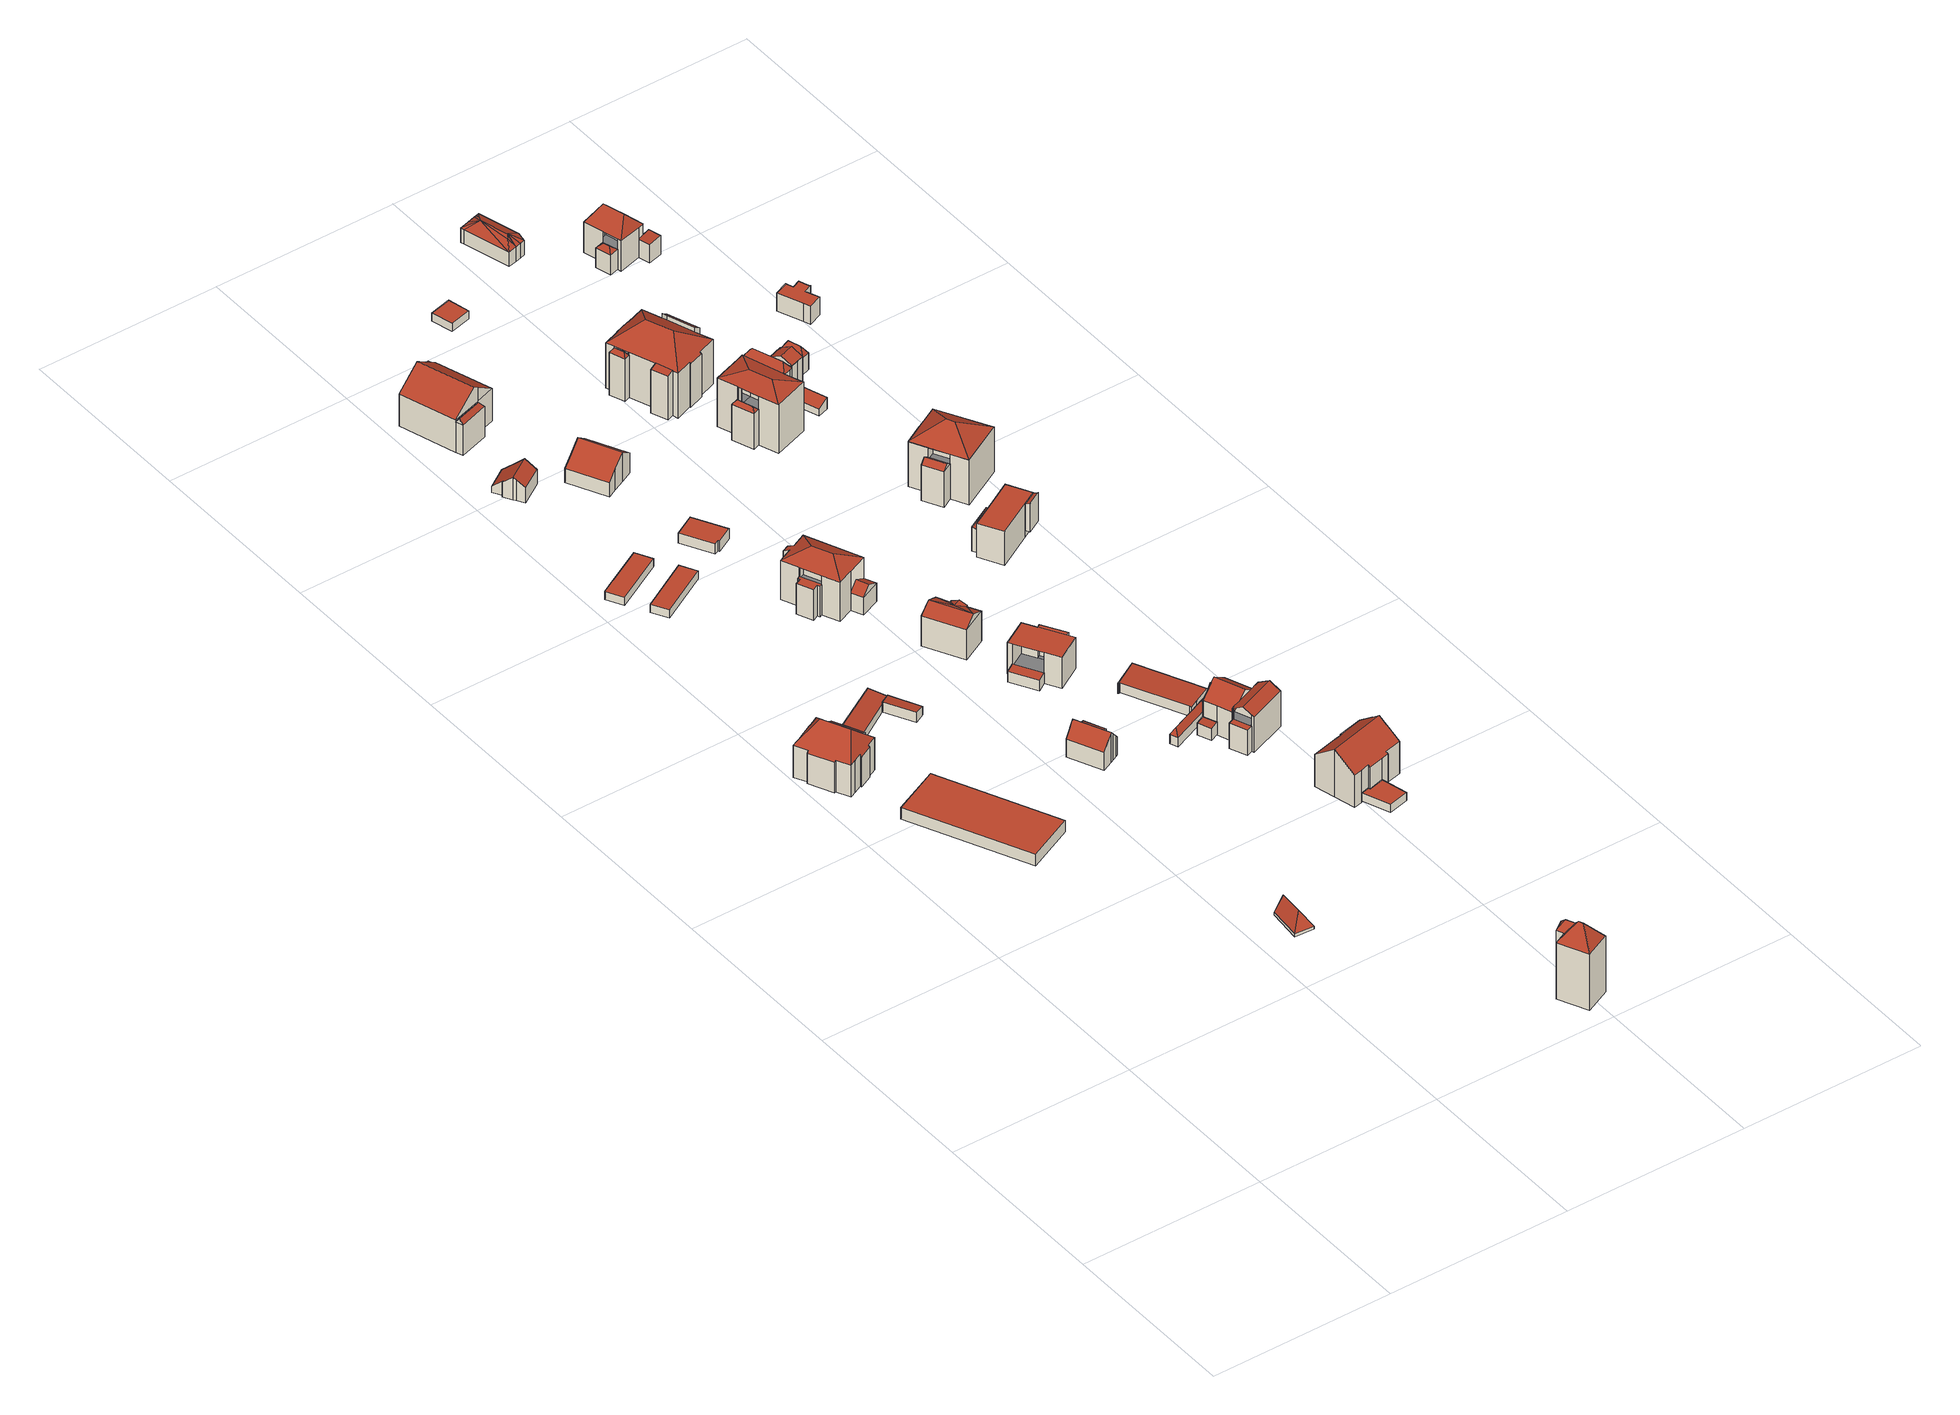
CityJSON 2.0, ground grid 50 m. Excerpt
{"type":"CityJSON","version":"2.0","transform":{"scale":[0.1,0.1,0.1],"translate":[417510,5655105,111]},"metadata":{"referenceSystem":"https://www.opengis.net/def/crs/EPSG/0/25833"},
"CityObjects":{
"building1":{"type":"Building","attributes":{"Gemeindeschluessel":14612000,"Geometrietyp2DReferenz":"3000","function":"31001_9998","roofType":"9999"},"children":["building1-1","building1-2"]},
"building1-1":{"type":"BuildingPart","attributes":{"Dachtyp_tdc":"tdcPolyFlatRoof","Dachneigung":26.63,"QualitaetDacherkennung":70,"Geometrietyp2DReferenz":"3000","measuredHeight":9.73,"roofType":"2100"},"parents":["building1"],"geometry":[{"type":"MultiSurface","lod":"2","boundaries":[[[0,1,2]],[[0,3,4,1]],[[3,5,6,4]],[[5,7,8,6]],[[7,9,10,8]],[[9,11,12,10]],[[11,13,14,15,12]],[[11,9,7,5,3,0,13]],[[15,1,4,6,8,10,12]]],"semantics":{"surfaces":[{"type":"WallSurface"},{"type":"RoofSurface"},{"type":"GroundSurface"}],"values":[0,0,0,0,0,0,0,1,2]}}]},
"building1-2":{"type":"BuildingPart","attributes":{"Dachtyp_tdc":"tdcHipRoof","Dachneigung":42.95,"QualitaetDacherkennung":74,"Geometrietyp2DReferenz":"3000","measuredHeight":14.64,"roofType":"3200"},"parents":["building1"],"geometry":[{"type":"MultiSurface","lod":"2","boundaries":[[[16,17,18,19]],[[17,20,21,18]],[[20,22,23,21]],[[22,24,25,23]],[[24,26,27,25]],[[26,28,29,27]],[[28,30,31,29]],[[30,2,1,31]],[[14,32,33,15]],[[32,34,35,33]],[[34,36,37,35]],[[36,38,39,37]],[[38,40,41,39]],[[40,42,43,41]],[[42,44,45,43]],[[44,46,47,45]],[[46,48,49,47]],[[48,16,19,49]],[[44,42,40,38,36,34,32,50]],[[30,28,26,24,22,20,51]],[[32,14,2,30,51,50]],[[20,17,16,48,46,44,50,51]],[[19,18,21,23,25,27,29,31,1,15,33,35,37,39,41,43,45,47,49]]],"semantics":{"surfaces":[{"type":"WallSurface"},{"type":"RoofSurface"},{"type":"GroundSurface"}],"values":[0,0,0,0,0,0,0,0,0,0,0,0,0,0,0,0,0,0,1,1,1,1,2]}}]},
"building2":{"type":"Building","attributes":{"Dachtyp_tdc":"tdcPolyFlatRoof","Gemeindeschluessel":14612000,"Dachneigung":0,"QualitaetDacherkennung":90,"Geometrietyp2DReferenz":"3000","measuredHeight":3.39,"function":"31001_9998","roofType":"1000"},"geometry":[{"type":"Solid","lod":"2","boundaries":[[[[52,53,54,55]],[[53,56,57,54]],[[56,58,59,57]],[[58,52,55,59]],[[58,56,53,52]],[[55,54,57,59]]]],"semantics":{"surfaces":[{"type":"WallSurface"},{"type":"RoofSurface"},{"type":"GroundSurface"}],"values":[[0,0,0,0,1,2]]}}]},
"building3":{"type":"Building","attributes":{"Dachtyp_tdc":"tdcFreeFormRoof","Gemeindeschluessel":14612000,"Dachneigung":57.94,"QualitaetDacherkennung":13,"Geometrietyp2DReferenz":"3000","measuredHeight":4.83,"function":"31001_9998","roofType":"5000"},"geometry":[{"type":"Solid","lod":"2","boundaries":[[[[60,61,62,63]],[[61,64,65,62]],[[64,66,67,65]],[[66,60,63,67]],[[68,69,66,64]],[[68,64,61]],[[69,68,61,60]],[[69,60,66]],[[63,62,65,67]]]],"semantics":{"surfaces":[{"type":"WallSurface"},{"type":"RoofSurface"},{"type":"GroundSurface"}],"values":[[0,0,0,0,1,1,1,0,2]]}}]},
"building4":{"type":"Building","attributes":{"Dachtyp_tdc":"tdcPolyFlatRoof","Gemeindeschluessel":14612000,"Dachneigung":6.58,"QualitaetDacherkennung":83,"Geometrietyp2DReferenz":"3000","measuredHeight":2.84,"function":"31001_9998","roofType":"2100"},"geometry":[{"type":"Solid","lod":"2","boundaries":[[[[70,71,72,73]],[[71,74,75,72]],[[74,76,77,75]],[[76,78,79,77]],[[78,70,73,79]],[[78,76,74,71,70]],[[73,72,75,77,79]]]],"semantics":{"surfaces":[{"type":"WallSurface"},{"type":"RoofSurface"},{"type":"GroundSurface"}],"values":[[0,0,0,0,0,1,2]]}}]},
"building5":{"type":"Building","attributes":{"Dachtyp_tdc":"tdcPolyFlatRoof","Gemeindeschluessel":14612000,"Dachneigung":7.05,"QualitaetDacherkennung":62,"Geometrietyp2DReferenz":"3000","measuredHeight":2.84,"function":"31001_9998","roofType":"2100"},"geometry":[{"type":"Solid","lod":"2","boundaries":[[[[80,81,82,83]],[[81,84,85,82]],[[84,86,87,85]],[[86,80,83,87]],[[86,84,81,80]],[[83,82,85,87]]]],"semantics":{"surfaces":[{"type":"WallSurface"},{"type":"RoofSurface"},{"type":"GroundSurface"}],"values":[[0,0,0,0,1,2]]}}]},
"building6":{"type":"Building","attributes":{"Dachtyp_tdc":"tdcPolyFlatRoof","Gemeindeschluessel":14612000,"Dachneigung":0,"QualitaetDacherkennung":79,"Geometrietyp2DReferenz":"3000","measuredHeight":2.36,"function":"31001_2463","roofType":"1000"},"geometry":[{"type":"Solid","lod":"2","boundaries":[[[[88,89,90,91]],[[89,92,93,90]],[[92,94,95,93]],[[92,89,88,96,94]],[[95,97,91,90,93]],[[96,88,91,97]],[[94,96,97,95]]]],"semantics":{"surfaces":[{"type":"WallSurface"},{"type":"RoofSurface"},{"type":"GroundSurface"}],"values":[[0,0,0,1,2,0,0]]}}]},
"building7":{"type":"Building","attributes":{"Dachtyp_tdc":"tdcPolyFlatRoof","Gemeindeschluessel":14612000,"Dachneigung":0,"QualitaetDacherkennung":73,"Geometrietyp2DReferenz":"3000","measuredHeight":2.35,"function":"31001_2463","roofType":"1000"},"geometry":[{"type":"Solid","lod":"2","boundaries":[[[[98,99,100,101]],[[99,102,103,100]],[[102,104,105,103]],[[104,98,101,105]],[[104,102,99,98]],[[101,100,103,105]]]],"semantics":{"surfaces":[{"type":"WallSurface"},{"type":"RoofSurface"},{"type":"GroundSurface"}],"values":[[0,0,0,0,1,2]]}}]},
"building8":{"type":"Building","attributes":{"Dachtyp_tdc":"tdcFreeFormRoof","Gemeindeschluessel":14612000,"Dachneigung":53.86,"QualitaetDacherkennung":1,"Geometrietyp2DReferenz":"3000","measuredHeight":21.54,"function":"31001_9998","roofType":"5000"},"geometry":[{"type":"Solid","lod":"2","boundaries":[[[[106,107,108,109]],[[107,110,111,108]],[[110,112,113,111]],[[112,114,115,113]],[[114,116,117,115]],[[116,118,119,117]],[[118,106,109,119]],[[120,116,114]],[[121,116,120]],[[122,116,121,123]],[[116,122,118]],[[120,114,112]],[[121,120,112,110]],[[123,121,110,107]],[[122,123,107,106]],[[122,106,118]],[[109,108,111,113,115,117,119]]]],"semantics":{"surfaces":[{"type":"WallSurface"},{"type":"RoofSurface"},{"type":"GroundSurface"}],"values":[[0,0,0,0,0,0,0,1,1,1,1,1,1,1,1,1,2]]}}]},
"building9":{"type":"Building","attributes":{"Dachtyp_tdc":"tdcGableRoof","Gemeindeschluessel":14612000,"Dachneigung":41.42,"QualitaetDacherkennung":53,"Geometrietyp2DReferenz":"3000","measuredHeight":6.62,"function":"31001_9998","roofType":"3100"},"geometry":[{"type":"Solid","lod":"2","boundaries":[[[[124,125,126,127]],[[125,128,129,126]],[[128,130,131,129]],[[130,132,133,131]],[[132,134,135,133]],[[134,136,137,135]],[[136,138,139,137]],[[138,140,141,139]],[[140,142,143,141]],[[142,124,127,143]],[[138,136,134,132,130,128,125]],[[125,124,142,140,138]],[[127,126,129,131,133,135,137,139,141,143]]]],"semantics":{"surfaces":[{"type":"WallSurface"},{"type":"RoofSurface"},{"type":"GroundSurface"}],"values":[[0,0,0,0,0,0,0,0,0,0,1,1,2]]}}]},
"building10":{"type":"Building","attributes":{"Gemeindeschluessel":14612000,"Geometrietyp2DReferenz":"3000","function":"31001_9998","roofType":"9999"},"children":["building10-1","building10-2"]},
"building10-1":{"type":"BuildingPart","attributes":{"Dachtyp_tdc":"tdcPolyFlatRoof","Dachneigung":18.47,"QualitaetDacherkennung":69,"Geometrietyp2DReferenz":"3000","measuredHeight":5.41,"roofType":"2100"},"parents":["building10"],"geometry":[{"type":"MultiSurface","lod":"2","boundaries":[[[144,145,146,147,148]],[[145,149,150,146]],[[145,144,151,149]],[[150,152,147,146]],[[149,151,152,150]],[[151,153,152]]],"semantics":{"surfaces":[{"type":"WallSurface"},{"type":"RoofSurface"},{"type":"GroundSurface"}],"values":[0,0,1,2,0,0]}}]},
"building10-2":{"type":"BuildingPart","attributes":{"Dachtyp_tdc":"tdcGableRoof","Dachneigung":48.44,"QualitaetDacherkennung":85,"Geometrietyp2DReferenz":"3000","measuredHeight":8.82,"roofType":"3100"},"parents":["building10"],"geometry":[{"type":"MultiSurface","lod":"2","boundaries":[[[154,155,156,157]],[[155,148,147,156]],[[154,158,159,160]],[[160,161,162,163,164,153,148,155,154]],[[152,165,166,167,168,169,170,171,157,156,147]],[[153,164,165,152]],[[164,163,166,165]],[[163,162,167,166]],[[162,161,168,167]],[[161,160,169,168]],[[160,159,170,169]],[[159,158,171,170]],[[158,154,157,171]]],"semantics":{"surfaces":[{"type":"WallSurface"},{"type":"RoofSurface"},{"type":"GroundSurface"}],"values":[0,0,1,1,2,0,0,0,0,0,0,0,0]}}]},
"building11":{"type":"Building","attributes":{"Gemeindeschluessel":14612000,"Geometrietyp2DReferenz":"3000","function":"31001_9998","roofType":"9999"},"children":["building11-1","building11-2","building11-3"]},
"building11-1":{"type":"BuildingPart","attributes":{"Dachtyp_tdc":"tdcGableRoof","Dachneigung":34.99,"QualitaetDacherkennung":69,"Geometrietyp2DReferenz":"3000","measuredHeight":14.38,"roofType":"3100"},"parents":["building11"],"geometry":[{"type":"MultiSurface","lod":"2","boundaries":[[[172,173,174,175,176]],[[177,178,179,180,181]],[[182,172,176,183,184]],[[172,182,185,186,187,188]],[[177,189,187,186]],[[173,188,187,189]],[[172,188,173]],[[178,185,182]],[[177,186,185,178]],[[176,175,190,181,180,183]],[[189,177,181,190,191]]],"semantics":{"surfaces":[{"type":"WallSurface"},{"type":"RoofSurface"},{"type":"GroundSurface"}],"values":[0,0,0,1,1,0,0,0,0,2,0]}}]},
"building11-2":{"type":"BuildingPart","attributes":{"Dachtyp_tdc":"tdcFreeFormRoof","Dachneigung":55.27,"QualitaetDacherkennung":15,"Geometrietyp2DReferenz":"3000","measuredHeight":10.36,"roofType":"5000"},"parents":["building11"],"geometry":[{"type":"MultiSurface","lod":"2","boundaries":[[[174,192,193,175]],[[192,194,195,193]],[[194,191,190,195]],[[196,191,194]],[[197,196,194,192]],[[197,192,174]],[[196,197,174,191]],[[175,193,195,190]]],"semantics":{"surfaces":[{"type":"WallSurface"},{"type":"RoofSurface"},{"type":"GroundSurface"}],"values":[0,0,0,0,1,1,1,2]}}]},
"building11-3":{"type":"BuildingPart","attributes":{"Dachtyp_tdc":"tdcPolyFlatRoof","Dachneigung":0,"QualitaetDacherkennung":31,"Geometrietyp2DReferenz":"3000","measuredHeight":8.98,"roofType":"1000"},"parents":["building11"],"geometry":[{"type":"MultiSurface","lod":"2","boundaries":[[[179,198,199,180]],[[198,200,201,199]],[[200,184,183,201]],[[184,200,198,179]],[[180,199,201,183]]],"semantics":{"surfaces":[{"type":"WallSurface"},{"type":"RoofSurface"},{"type":"GroundSurface"}],"values":[0,0,0,1,2]}}]},
"building12":{"type":"Building","attributes":{"Gemeindeschluessel":14612000,"Geometrietyp2DReferenz":"3000","function":"31001_9998","roofType":"9999"},"children":["building12-1","building12-2","building12-3"]},
"building12-1":{"type":"BuildingPart","attributes":{"Dachtyp_tdc":"tdcGableRoof","Dachneigung":31.06,"QualitaetDacherkennung":12,"Geometrietyp2DReferenz":"3000","measuredHeight":7.38,"roofType":"3100"},"parents":["building12"],"geometry":[{"type":"MultiSurface","lod":"2","boundaries":[[[202,203,204]],[[203,205,206,204]],[[207,202,204,206]],[[208,209,210,211]],[[205,203,209,208]],[[203,202,210,209]],[[202,207,211,210]]],"semantics":{"surfaces":[{"type":"WallSurface"},{"type":"RoofSurface"},{"type":"GroundSurface"}],"values":[0,1,1,2,0,0,0]}}]},
"building12-2":{"type":"BuildingPart","attributes":{"Dachtyp_tdc":"tdcHipRoof","Dachneigung":26.75,"QualitaetDacherkennung":68,"Geometrietyp2DReferenz":"3000","measuredHeight":14.2,"roofType":"3200"},"parents":["building12"],"geometry":[{"type":"MultiSurface","lod":"2","boundaries":[[[212,213,214,215]],[[216,217,218,219,220,221,215,214]],[[222,223,224,225,226,227,228,229,208,211,230,231,232]],[[218,217,223,222,233]],[[217,216,224,223]],[[216,234,225,224]],[[234,235,226,225]],[[235,236,227,226]],[[236,237,228,227]],[[237,213,229,228]],[[213,212,205,208,229]],[[238,221,230,211,207]],[[221,220,231,230]],[[220,219,239,232,231]],[[221,238,212,215]],[[213,237,236,235,234,216,214]]],"semantics":{"surfaces":[{"type":"RoofSurface"},{"type":"GroundSurface"},{"type":"WallSurface"}],"values":[0,0,1,2,2,2,2,2,2,2,2,2,2,2,0,0]}}]},
"building12-3":{"type":"BuildingPart","attributes":{"Dachtyp_tdc":"tdcPolyFlatRoof","Dachneigung":0,"QualitaetDacherkennung":40,"Geometrietyp2DReferenz":"3000","measuredHeight":8.92,"roofType":"1000"},"parents":["building12"],"geometry":[{"type":"MultiSurface","lod":"2","boundaries":[[[240,241,242,231]],[[241,243,244,242]],[[243,245,246,244]],[[245,247,248,246]],[[247,249,250,248]],[[249,251,252,250]],[[251,233,222,252]],[[239,240,231,232]],[[239,233,251,249,247,245,243,241,240]],[[231,242,244,246,248,250,252,222,232]]],"semantics":{"surfaces":[{"type":"WallSurface"},{"type":"RoofSurface"},{"type":"GroundSurface"}],"values":[0,0,0,0,0,0,0,0,1,2]}}]},
"building13":{"type":"Building","attributes":{"Dachtyp_tdc":"tdcPolyFlatRoof","Gemeindeschluessel":14612000,"Dachneigung":0,"QualitaetDacherkennung":39,"Geometrietyp2DReferenz":"3000","measuredHeight":3,"function":"31001_9998","roofType":"1000"},"geometry":[{"type":"Solid","lod":"2","boundaries":[[[[253,254,255,256]],[[254,257,258,255]],[[257,259,260,258]],[[259,261,262,260]],[[261,263,264,262]],[[263,253,256,264]],[[263,261,259,257,254,253]],[[256,255,258,260,262,264]]]],"semantics":{"surfaces":[{"type":"WallSurface"},{"type":"RoofSurface"},{"type":"GroundSurface"}],"values":[[0,0,0,0,0,0,1,2]]}}]},
"building14":{"type":"Building","attributes":{"Dachtyp_tdc":"tdcGableRoof","Gemeindeschluessel":14612000,"Dachneigung":34.23,"QualitaetDacherkennung":55,"Geometrietyp2DReferenz":"3000","measuredHeight":8.45,"function":"31001_9998","roofType":"3100"},"geometry":[{"type":"Solid","lod":"2","boundaries":[[[[265,266,267,268]],[[266,269,270,267]],[[269,271,272,270]],[[271,273,274,272]],[[273,275,276,274]],[[275,277,278,276]],[[277,279,280,278]],[[279,265,268,280]],[[275,273,271,269]],[[269,266,265,279,277,275]],[[268,267,270,272,274,276,278,280]]]],"semantics":{"surfaces":[{"type":"WallSurface"},{"type":"RoofSurface"},{"type":"GroundSurface"}],"values":[[0,0,0,0,0,0,0,0,1,1,2]]}}]},
"building15":{"type":"Building","attributes":{"Dachtyp_tdc":"tdcFreeFormRoof","Gemeindeschluessel":14612000,"Dachneigung":27.54,"QualitaetDacherkennung":86,"Geometrietyp2DReferenz":"3000","measuredHeight":10.7,"function":"31001_9998","roofType":"5000"},"geometry":[{"type":"Solid","lod":"2","boundaries":[[[[281,282,283,284]],[[282,285,286,283]],[[285,287,288,286]],[[287,289,290,288]],[[289,291,292,290]],[[291,293,294,292]],[[293,295,296,294]],[[295,281,284,296]],[[297,298,295,293]],[[297,293,291]],[[289,297,291]],[[299,297,289]],[[299,298,297]],[[298,299,281]],[[282,281,299]],[[300,299,289,287]],[[300,287,285]],[[299,300,285,282]],[[298,281,295]],[[284,283,286,288,290,292,294,296]]]],"semantics":{"surfaces":[{"type":"WallSurface"},{"type":"RoofSurface"},{"type":"GroundSurface"}],"values":[[0,0,0,0,0,0,0,0,1,0,1,1,1,1,1,1,0,1,0,2]]}}]},
"building16":{"type":"Building","attributes":{"Gemeindeschluessel":14612000,"Geometrietyp2DReferenz":"3000","function":"31001_9998","roofType":"9999"},"children":["building16-1","building16-2","building16-3"]},
"building16-1":{"type":"BuildingPart","attributes":{"Dachtyp_tdc":"tdcPolyFlatRoof","Dachneigung":0,"QualitaetDacherkennung":57,"Geometrietyp2DReferenz":"3000","measuredHeight":3.15,"roofType":"1000"},"parents":["building16"],"geometry":[{"type":"MultiSurface","lod":"2","boundaries":[[[301,302,303,304]],[[302,305,306,303]],[[305,307,308,306]],[[307,305,302,301]],[[304,303,306,308]]],"semantics":{"surfaces":[{"type":"WallSurface"},{"type":"RoofSurface"},{"type":"GroundSurface"}],"values":[0,0,0,1,2]}}]},
"building16-2":{"type":"BuildingPart","attributes":{"Dachtyp_tdc":"tdcPolyFlatRoof","Dachneigung":0,"QualitaetDacherkennung":87,"Geometrietyp2DReferenz":"3000","measuredHeight":9.09,"roofType":"1000"},"parents":["building16"],"geometry":[{"type":"MultiSurface","lod":"2","boundaries":[[[309,310,311,308]],[[310,312,313,311]],[[312,314,315,313]],[[314,312,310,309,316,317,318,319]],[[320,321,322,304,308,311,313,315]],[[319,318,321,320]],[[318,317,322,321]],[[317,316,304,322]],[[316,301,304]],[[309,308,307]]],"semantics":{"surfaces":[{"type":"WallSurface"},{"type":"RoofSurface"},{"type":"GroundSurface"}],"values":[0,0,0,1,2,0,0,0,0,0]}}]},
"building16-3":{"type":"BuildingPart","attributes":{"Dachtyp_tdc":"tdcPolyFlatRoof","Dachneigung":0,"QualitaetDacherkennung":61,"Geometrietyp2DReferenz":"3000","measuredHeight":9.14,"roofType":"1000"},"parents":["building16"],"geometry":[{"type":"MultiSurface","lod":"2","boundaries":[[[323,324,315,314]],[[323,325,326,324]],[[325,319,320,326]],[[319,325,323,314]],[[315,324,326,320]]],"semantics":{"surfaces":[{"type":"WallSurface"},{"type":"RoofSurface"},{"type":"GroundSurface"}],"values":[0,0,0,1,2]}}]},
"building17":{"type":"Building","attributes":{"Dachtyp_tdc":"tdcPolyFlatRoof","Gemeindeschluessel":14612000,"Dachneigung":4.93,"QualitaetDacherkennung":53,"Geometrietyp2DReferenz":"3000","measuredHeight":3.68,"function":"31001_9998","roofType":"2100"},"geometry":[{"type":"Solid","lod":"2","boundaries":[[[[327,328,329,330]],[[328,331,332,329]],[[331,333,334,332]],[[333,327,330,334]],[[333,331,328,327]],[[330,329,332,334]]]],"semantics":{"surfaces":[{"type":"WallSurface"},{"type":"RoofSurface"},{"type":"GroundSurface"}],"values":[[0,0,0,0,1,2]]}}]},
"building18":{"type":"Building","attributes":{"Dachtyp_tdc":"tdcFreeFormRoof","Gemeindeschluessel":14612000,"Dachneigung":56.16,"QualitaetDacherkennung":7,"Geometrietyp2DReferenz":"3000","measuredHeight":4.65,"function":"31001_9998","roofType":"5000"},"geometry":[{"type":"Solid","lod":"2","boundaries":[[[[335,336,337,338]],[[336,339,340,337]],[[339,341,342,340]],[[341,343,344,342]],[[343,345,346,344]],[[345,347,348,346]],[[347,335,338,348]],[[349,350,347,345]],[[351,349,345,343]],[[351,343,341]],[[349,351,341,339]],[[339,350,349]],[[336,350,339]],[[350,336,335]],[[350,335,347]],[[338,337,340,342,344,346,348]]]],"semantics":{"surfaces":[{"type":"WallSurface"},{"type":"RoofSurface"},{"type":"GroundSurface"}],"values":[[0,0,0,0,0,0,0,1,1,0,1,1,1,1,1,2]]}}]},
"building19":{"type":"Building","attributes":{"Dachtyp_tdc":"tdcPolyFlatRoof","Gemeindeschluessel":14612000,"Dachneigung":4.61,"QualitaetDacherkennung":86,"Geometrietyp2DReferenz":"3000","measuredHeight":3.37,"function":"31001_9998","roofType":"2100"},"geometry":[{"type":"Solid","lod":"2","boundaries":[[[[352,353,354,355]],[[353,356,357,354]],[[356,358,359,357]],[[358,360,361,359]],[[360,362,363,361]],[[362,364,365,363]],[[364,366,367,365]],[[366,352,355,367]],[[366,364,362,360,358,356,353,352]],[[355,354,357,359,361,363,365,367]]]],"semantics":{"surfaces":[{"type":"WallSurface"},{"type":"RoofSurface"},{"type":"GroundSurface"}],"values":[[0,0,0,0,0,0,0,0,1,2]]}}]},
"building20":{"type":"Building","attributes":{"Dachtyp_tdc":"tdcPolyFlatRoof","Gemeindeschluessel":14612000,"Dachneigung":0,"QualitaetDacherkennung":64,"Geometrietyp2DReferenz":"3000","measuredHeight":2.33,"function":"31001_9998","roofType":"1000"},"geometry":[{"type":"Solid","lod":"2","boundaries":[[[[368,369,370,371]],[[369,372,373,370]],[[372,374,375,373]],[[374,376,377,375]],[[376,378,379,377]],[[378,368,371,379]],[[378,376,374,372,369,368]],[[371,370,373,375,377,379]]]],"semantics":{"surfaces":[{"type":"WallSurface"},{"type":"RoofSurface"},{"type":"GroundSurface"}],"values":[[0,0,0,0,0,0,1,2]]}}]},
"building21":{"type":"Building","attributes":{"Dachtyp_tdc":"tdcGableRoof","Gemeindeschluessel":14612000,"Dachneigung":37.82,"QualitaetDacherkennung":76,"Geometrietyp2DReferenz":"3000","measuredHeight":13.98,"function":"31001_9998","roofType":"3100"},"geometry":[{"type":"Solid","lod":"2","boundaries":[[[[380,381,382,383]],[[381,384,385,382]],[[384,386,387,385]],[[386,388,389,387]],[[388,390,391,389]],[[390,392,393,391]],[[392,394,395,393]],[[394,396,397,395]],[[396,398,399,397]],[[398,400,401,399]],[[400,402,403,401]],[[402,404,405,403]],[[404,406,407,405]],[[406,408,409,407]],[[408,410,411,409]],[[410,412,413,411]],[[412,414,415,413]],[[414,416,417,415]],[[416,418,419,417]],[[418,380,383,419]],[[414,412,410,408,406,404,402,400,398,396,394,392]],[[392,390,388,386,384,381,380,418,416,414]],[[383,382,385,387,389,391,393,395,397,399,401,403,405,407,409,411,413,415,417,419]]]],"semantics":{"surfaces":[{"type":"WallSurface"},{"type":"RoofSurface"},{"type":"GroundSurface"}],"values":[[0,0,0,0,0,0,0,0,0,0,0,0,0,0,0,0,0,0,0,0,1,1,2]]}}]},
"building22":{"type":"Building","attributes":{"Gemeindeschluessel":14612000,"Geometrietyp2DReferenz":"3000","function":"31001_9998","roofType":"9999"},"children":["building22-1","building22-2","building22-3","building22-4"]},
"building22-1":{"type":"BuildingPart","attributes":{"Dachtyp_tdc":"tdcGableRoof","Dachneigung":51.9,"QualitaetDacherkennung":3,"Geometrietyp2DReferenz":"3000","measuredHeight":9.15,"roofType":"3100"},"parents":["building22"],"geometry":[{"type":"MultiSurface","lod":"2","boundaries":[[[420,421,422,423]],[[421,424,425,422]],[[424,426,427,425]],[[424,421,428]],[[421,420,429,430,428]],[[426,424,428,430]],[[423,422,425,427,431]]],"semantics":{"surfaces":[{"type":"WallSurface"},{"type":"RoofSurface"},{"type":"GroundSurface"}],"values":[0,0,0,0,1,1,2]}}]},
"building22-2":{"type":"BuildingPart","attributes":{"Dachtyp_tdc":"tdcGableRoof","Dachneigung":37.67,"QualitaetDacherkennung":68,"Geometrietyp2DReferenz":"3000","measuredHeight":12.2,"roofType":"3100"},"parents":["building22"],"geometry":[{"type":"MultiSurface","lod":"2","boundaries":[[[432,433,423,434]],[[433,420,423]],[[435,427,426]],[[435,436,437,427]],[[436,438,439,437]],[[440,441,442,443]],[[441,432,434,442]],[[444,445,438,436,435,446]],[[446,433,432,441,440,447,444]],[[434,423,431,427,437,439,448,443,442]]],"semantics":{"surfaces":[{"type":"WallSurface"},{"type":"RoofSurface"},{"type":"GroundSurface"}],"values":[0,0,0,0,0,0,0,1,1,2]}}]},
"building22-3":{"type":"BuildingPart","attributes":{"Dachtyp_tdc":"tdcGableRoof","Dachneigung":31.85,"QualitaetDacherkennung":75,"Geometrietyp2DReferenz":"3000","measuredHeight":12.21,"roofType":"3100"},"parents":["building22"],"geometry":[{"type":"MultiSurface","lod":"2","boundaries":[[[449,450,440,443,451]],[[452,453,454,439,438]],[[453,455,456,454]],[[455,457,458,456]],[[457,459,460,458]],[[459,461,462,460]],[[461,463,462]],[[464,465,466]],[[464,449,451,465]],[[467,461,459,457,455]],[[455,453,452,445,468,447,450,449,464,467]],[[451,443,448,439,454,456,458,460,462,469,465]]],"semantics":{"surfaces":[{"type":"WallSurface"},{"type":"RoofSurface"},{"type":"GroundSurface"}],"values":[0,0,0,0,0,0,0,0,0,1,1,2]}}]},
"building22-4":{"type":"BuildingPart","attributes":{"Dachtyp_tdc":"tdcPolyFlatRoof","Dachneigung":0,"QualitaetDacherkennung":39,"Geometrietyp2DReferenz":"3000","measuredHeight":7.41,"roofType":"1000"},"parents":["building22"],"geometry":[{"type":"MultiSurface","lod":"2","boundaries":[[[463,470,471,462]],[[470,472,473,471]],[[472,466,465,473]],[[466,472,470,463,474]],[[462,471,473,465,469]]],"semantics":{"surfaces":[{"type":"WallSurface"},{"type":"RoofSurface"},{"type":"GroundSurface"}],"values":[0,0,0,1,2]}}]},
"building23":{"type":"Building","attributes":{"Dachtyp_tdc":"tdcPolyFlatRoof","Gemeindeschluessel":14612000,"Dachneigung":0,"QualitaetDacherkennung":71,"Geometrietyp2DReferenz":"3000","measuredHeight":2.48,"function":"31001_9998","roofType":"1000"},"geometry":[{"type":"Solid","lod":"2","boundaries":[[[[475,476,477,478]],[[476,479,480,477]],[[479,481,482,480]],[[481,475,478,482]],[[481,479,476,475]],[[478,477,480,482]]]],"semantics":{"surfaces":[{"type":"WallSurface"},{"type":"RoofSurface"},{"type":"GroundSurface"}],"values":[[0,0,0,0,1,2]]}}]},
"building24":{"type":"Building","attributes":{"Gemeindeschluessel":14612000,"Geometrietyp2DReferenz":"3000","function":"31001_9998","roofType":"9999"},"children":["building24-1","building24-2","building24-3","building24-4"]},
"building24-1":{"type":"BuildingPart","attributes":{"Dachtyp_tdc":"tdcPolyFlatRoof","Dachneigung":17.29,"QualitaetDacherkennung":31,"Geometrietyp2DReferenz":"3000","measuredHeight":13.25,"roofType":"2100"},"parents":["building24"],"geometry":[{"type":"MultiSurface","lod":"2","boundaries":[[[483,484,485,486,487]],[[488,489,490,491,492]],[[489,483,487,490]],[[489,488,484,483]],[[487,486,491,490]]],"semantics":{"surfaces":[{"type":"WallSurface"},{"type":"RoofSurface"},{"type":"GroundSurface"}],"values":[0,0,0,1,2]}}]},
"building24-2":{"type":"BuildingPart","attributes":{"Dachtyp_tdc":"tdcFreeFormRoof","Dachneigung":55.17,"QualitaetDacherkennung":10,"Geometrietyp2DReferenz":"3000","measuredHeight":13.66,"roofType":"5000"},"parents":["building24"],"geometry":[{"type":"MultiSurface","lod":"2","boundaries":[[[493,494,495,496]],[[497,498,499,500]],[[498,493,496,499]],[[501,498,497]],[[502,501,497,494]],[[502,494,493]],[[501,502,493,498]],[[496,495,500,499]]],"semantics":{"surfaces":[{"type":"WallSurface"},{"type":"RoofSurface"},{"type":"GroundSurface"}],"values":[0,0,0,1,1,1,1,2]}}]},
"building24-3":{"type":"BuildingPart","attributes":{"Dachtyp_tdc":"tdcHipRoof","Dachneigung":33.9,"QualitaetDacherkennung":59,"Geometrietyp2DReferenz":"3000","measuredHeight":18,"roofType":"3200"},"parents":["building24"],"geometry":[{"type":"MultiSurface","lod":"2","boundaries":[[[503,504,505,495,494]],[[504,506,507,505]],[[506,508,509,507]],[[508,510,511,509]],[[510,512,513,511]],[[512,514,515,513]],[[514,516,517,515]],[[518,519,520,521]],[[519,522,523,520]],[[522,524,525,523]],[[524,526,527,525]],[[526,528,529,527]],[[528,530,531,529]],[[530,492,491,531]],[[485,532,497,500,486]],[[530,528,526,524,522,519,533]],[[514,512,510,508,506,504,534]],[[519,518,516,514,534,533]],[[504,503,532,485,492,530,533,534]],[[500,495,505,507,509,511,513,515,517,521,520,523,525,527,529,531,491,486]]],"semantics":{"surfaces":[{"type":"WallSurface"},{"type":"RoofSurface"},{"type":"GroundSurface"}],"values":[0,0,0,0,0,0,0,0,0,0,0,0,0,0,0,1,1,1,1,2]}}]},
"building24-4":{"type":"BuildingPart","attributes":{"Dachtyp_tdc":"tdcPolyFlatRoof","Dachneigung":38.75,"QualitaetDacherkennung":45,"Geometrietyp2DReferenz":"3000","measuredHeight":14.36,"roofType":"2100"},"parents":["building24"],"geometry":[{"type":"MultiSurface","lod":"2","boundaries":[[[535,536,518,521,537]],[[538,517,516]],[[538,539,540,517]],[[539,535,537,540]],[[539,538,536,535]],[[537,521,517,540]]],"semantics":{"surfaces":[{"type":"WallSurface"},{"type":"RoofSurface"},{"type":"GroundSurface"}],"values":[0,0,0,0,1,2]}}]},
"building25":{"type":"Building","attributes":{"Dachtyp_tdc":"tdcPolyFlatRoof","Gemeindeschluessel":14612000,"Dachneigung":14.55,"QualitaetDacherkennung":45,"Geometrietyp2DReferenz":"3000","measuredHeight":7,"function":"31001_9998","roofType":"2100"},"geometry":[{"type":"Solid","lod":"2","boundaries":[[[[541,542,543,544]],[[542,545,546,543]],[[545,547,548,546]],[[547,541,544,548]],[[547,545,542,541]],[[544,543,546,548]]]],"semantics":{"surfaces":[{"type":"WallSurface"},{"type":"RoofSurface"},{"type":"GroundSurface"}],"values":[[0,0,0,0,1,2]]}}]},
"building26":{"type":"Building","attributes":{"Dachtyp_tdc":"tdcPolyFlatRoof","Gemeindeschluessel":14612000,"Dachneigung":0,"QualitaetDacherkennung":47,"Geometrietyp2DReferenz":"3000","measuredHeight":9.86,"function":"31001_9998","roofType":"1000"},"geometry":[{"type":"Solid","lod":"2","boundaries":[[[[549,550,551,552]],[[550,553,554,551]],[[553,555,556,554]],[[555,557,558,556]],[[557,559,560,558]],[[559,561,562,560]],[[561,549,552,562]],[[561,559,557,555,553,550,549]],[[552,551,554,556,558,560,562]]]],"semantics":{"surfaces":[{"type":"WallSurface"},{"type":"RoofSurface"},{"type":"GroundSurface"}],"values":[[0,0,0,0,0,0,0,1,2]]}}]},
"building27":{"type":"Building","attributes":{"Gemeindeschluessel":14612000,"Geometrietyp2DReferenz":"3000","function":"31001_9998","roofType":"9999"},"children":["building27-1","building27-2","building27-3","building27-4","building27-5"]},
"building27-1":{"type":"BuildingPart","attributes":{"Dachtyp_tdc":"tdcFreeFormRoof","Dachneigung":45.75,"QualitaetDacherkennung":14,"Geometrietyp2DReferenz":"3000","measuredHeight":11.52,"roofType":"5000"},"parents":["building27"],"geometry":[{"type":"MultiSurface","lod":"2","boundaries":[[[563,564,565,566]],[[564,567,568,565]],[[567,569,570,568]],[[571,569,567]],[[572,571,567,564]],[[572,564,563]],[[571,572,563,569]],[[566,565,568,570]]],"semantics":{"surfaces":[{"type":"WallSurface"},{"type":"RoofSurface"},{"type":"GroundSurface"}],"values":[0,0,0,1,1,1,1,2]}}]},
"building27-2":{"type":"BuildingPart","attributes":{"Dachtyp_tdc":"tdcGableRoof","Dachneigung":29.68,"QualitaetDacherkennung":73,"Geometrietyp2DReferenz":"3000","measuredHeight":16.02,"roofType":"3100"},"parents":["building27"],"geometry":[{"type":"MultiSurface","lod":"2","boundaries":[[[573,574,575,576]],[[574,577,578,575]],[[577,579,580,581,578]],[[582,573,576,583,584]],[[582,585,586,573]],[[585,587,588,589,586]],[[574,589,588,577]],[[573,586,589,574]],[[577,588,587,579]],[[579,587,585,582]],[[576,575,578,581,583]]],"semantics":{"surfaces":[{"type":"WallSurface"},{"type":"RoofSurface"},{"type":"GroundSurface"}],"values":[0,0,0,0,1,1,0,0,0,0,2]}}]},
"building27-3":{"type":"BuildingPart","attributes":{"Dachtyp_tdc":"tdcPolyFlatRoof","Dachneigung":7.98,"QualitaetDacherkennung":59,"Geometrietyp2DReferenz":"3000","measuredHeight":6.81,"roofType":"2100"},"parents":["building27"],"geometry":[{"type":"MultiSurface","lod":"2","boundaries":[[[590,591,592,593]],[[591,594,595,592]],[[594,596,597,595]],[[596,594,591,590,598]],[[593,592,595,597,599]]],"semantics":{"surfaces":[{"type":"WallSurface"},{"type":"RoofSurface"},{"type":"GroundSurface"}],"values":[0,0,0,1,2]}}]},
"building27-4":{"type":"BuildingPart","attributes":{"Dachtyp_tdc":"tdcHipRoof","Dachneigung":18.67,"QualitaetDacherkennung":71,"Geometrietyp2DReferenz":"3000","measuredHeight":15.98,"roofType":"3200"},"parents":["building27"],"geometry":[{"type":"MultiSurface","lod":"2","boundaries":[[[600,601,566,602]],[[601,563,566]],[[603,570,569]],[[603,604,605,570]],[[604,606,607,605]],[[606,608,590,593,607]],[[609,610,611,612,613]],[[610,600,602,611]],[[614,608,606,604,615]],[[600,610,616]],[[604,603,601,600,616,615]],[[610,609,614,615,616]],[[602,566,570,605,607,593,599,612,611]]],"semantics":{"surfaces":[{"type":"WallSurface"},{"type":"RoofSurface"},{"type":"GroundSurface"}],"values":[0,0,0,0,0,0,0,0,1,1,1,1,2]}}]},
"building27-5":{"type":"BuildingPart","attributes":{"Dachtyp_tdc":"tdcFreeFormRoof","Dachneigung":53.34,"QualitaetDacherkennung":16,"Geometrietyp2DReferenz":"3000","measuredHeight":16.02,"roofType":"5000"},"parents":["building27"],"geometry":[{"type":"MultiSurface","lod":"2","boundaries":[[[580,617,618,581]],[[617,613,612,618]],[[619,584,583,597,596]],[[620,621,622,613]],[[613,617,580,620]],[[580,584,619,621,620]],[[621,619,622]],[[583,581,618,612,599,597]]],"semantics":{"surfaces":[{"type":"WallSurface"},{"type":"RoofSurface"},{"type":"GroundSurface"}],"values":[0,0,0,1,1,1,1,2]}}]},
"building28":{"type":"Building","attributes":{"Dachtyp_tdc":"tdcFreeFormRoof","Gemeindeschluessel":14612000,"Dachneigung":26.9,"QualitaetDacherkennung":16,"Geometrietyp2DReferenz":"3000","measuredHeight":5.87,"function":"31001_9998","roofType":"5000"},"geometry":[{"type":"Solid","lod":"2","boundaries":[[[[623,624,625,626]],[[624,627,628,625]],[[627,629,630,628]],[[629,631,632,630]],[[631,633,634,632]],[[633,635,636,634]],[[635,637,638,636]],[[637,639,640,638]],[[639,641,642,640]],[[641,643,644,642]],[[643,645,646,644]],[[645,623,626,646]],[[647,648,649]],[[647,643,648]],[[647,645,643]],[[645,647,623]],[[648,643,641]],[[650,639,637]],[[650,641,639]],[[649,641,650]],[[641,649,648]],[[650,637,635]],[[651,652,647,649,650,635,633]],[[651,633,631]],[[629,651,631]],[[629,652,651]],[[652,629,627]],[[627,647,652]],[[624,647,627]],[[647,624,623]],[[626,625,628,630,632,634,636,638,640,642,644,646]]]],"semantics":{"surfaces":[{"type":"WallSurface"},{"type":"RoofSurface"},{"type":"GroundSurface"}],"values":[[0,0,0,0,0,0,0,0,0,0,0,0,1,1,1,1,1,1,1,1,1,1,1,1,1,1,1,1,1,1,2]]}}]},
"building29":{"type":"Building","attributes":{"Gemeindeschluessel":14612000,"Geometrietyp2DReferenz":"3000","function":"31001_9998","roofType":"9999"},"children":["building29-1","building29-2","building29-3"]},
"building29-1":{"type":"BuildingPart","attributes":{"Dachtyp_tdc":"tdcFreeFormRoof","Dachneigung":35.83,"QualitaetDacherkennung":9,"Geometrietyp2DReferenz":"3000","measuredHeight":11.58,"roofType":"5000"},"parents":["building29"],"geometry":[{"type":"MultiSurface","lod":"2","boundaries":[[[653,654,655,656]],[[657,658,659,660]],[[658,653,656,659]],[[661,658,657]],[[662,661,657,654]],[[662,654,653]],[[661,662,653,658]],[[656,655,660,659]]],"semantics":{"surfaces":[{"type":"WallSurface"},{"type":"RoofSurface"},{"type":"GroundSurface"}],"values":[0,0,0,0,1,0,1,2]}}]},
"building29-2":{"type":"BuildingPart","attributes":{"Dachtyp_tdc":"tdcFreeFormRoof","Dachneigung":42.9,"QualitaetDacherkennung":10,"Geometrietyp2DReferenz":"3000","measuredHeight":7.7,"roofType":"5000"},"parents":["building29"],"geometry":[{"type":"MultiSurface","lod":"2","boundaries":[[[663,664,665,666]],[[664,667,668,665]],[[667,669,670,668]],[[671,669,667]],[[672,671,667,664]],[[672,664,663]],[[671,672,663,669]],[[666,665,668,670]]],"semantics":{"surfaces":[{"type":"WallSurface"},{"type":"RoofSurface"},{"type":"GroundSurface"}],"values":[0,0,0,1,1,0,1,2]}}]},
"building29-3":{"type":"BuildingPart","attributes":{"Dachtyp_tdc":"tdcHipRoof","Dachneigung":29.54,"QualitaetDacherkennung":63,"Geometrietyp2DReferenz":"3000","measuredHeight":17.09,"roofType":"3200"},"parents":["building29"],"geometry":[{"type":"MultiSurface","lod":"2","boundaries":[[[673,674,675,676]],[[674,677,657,660,675]],[[678,679,680,655,654]],[[679,681,663,666,680]],[[682,683,684,670,669]],[[683,673,676,684]],[[685,673,686]],[[683,682,687,688,689]],[[673,683,689,686]],[[688,690,691,685,686,689]],[[674,685,691,677]],[[677,691,690,678]],[[678,690,688,679]],[[679,688,687,681]],[[681,687,682]],[[673,685,674]],[[676,675,660,655,680,666,670,684]]],"semantics":{"surfaces":[{"type":"WallSurface"},{"type":"RoofSurface"},{"type":"GroundSurface"}],"values":[0,0,0,0,0,0,1,1,1,1,0,0,0,0,0,0,2]}}]},
"building30":{"type":"Building","attributes":{"Dachtyp_tdc":"tdcPolyFlatRoof","Gemeindeschluessel":14612000,"Dachneigung":22.83,"QualitaetDacherkennung":40,"Geometrietyp2DReferenz":"3000","measuredHeight":8.46,"function":"31001_9998","roofType":"2100"},"geometry":[{"type":"Solid","lod":"2","boundaries":[[[[692,693,694,695]],[[693,696,697,694]],[[696,698,699,697]],[[698,692,695,699]],[[698,696,693,692]],[[695,694,697,699]]]],"semantics":{"surfaces":[{"type":"WallSurface"},{"type":"RoofSurface"},{"type":"GroundSurface"}],"values":[[0,0,0,0,1,2]]}}]},
"building31":{"type":"Building","attributes":{"Dachtyp_tdc":"tdcPolyFlatRoof","Gemeindeschluessel":14612000,"Dachneigung":25.27,"QualitaetDacherkennung":39,"Geometrietyp2DReferenz":"3000","measuredHeight":3.5,"function":"31001_9998","roofType":"2100"},"geometry":[{"type":"Solid","lod":"2","boundaries":[[[[700,701,702,703]],[[701,704,705,702]],[[704,706,707,705]],[[706,700,703,707]],[[706,704,701,700]],[[703,702,705,707]]]],"semantics":{"surfaces":[{"type":"WallSurface"},{"type":"RoofSurface"},{"type":"GroundSurface"}],"values":[[0,0,0,0,1,2]]}}]},
"building32":{"type":"Building","attributes":{"Dachtyp_tdc":"tdcFreeFormRoof","Gemeindeschluessel":14612000,"Dachneigung":59.68,"QualitaetDacherkennung":9,"Geometrietyp2DReferenz":"3000","measuredHeight":6.93,"function":"31001_9998","roofType":"5000"},"geometry":[{"type":"Solid","lod":"2","boundaries":[[[[708,709,710,711]],[[709,712,713,710]],[[712,714,715,713]],[[714,708,711,715]],[[716,717,714,712]],[[716,712,709]],[[717,716,709,708]],[[717,708,714]],[[711,710,713,715]]]],"semantics":{"surfaces":[{"type":"WallSurface"},{"type":"RoofSurface"},{"type":"GroundSurface"}],"values":[[0,0,0,0,1,1,1,1,2]]}}]},
"building33":{"type":"Building","attributes":{"Gemeindeschluessel":14612000,"Geometrietyp2DReferenz":"3000","function":"31001_9998","roofType":"9999"},"children":["building33-1","building33-2","building33-3"]},
"building33-1":{"type":"BuildingPart","attributes":{"Dachtyp_tdc":"tdcHipRoof","Dachneigung":46.62,"QualitaetDacherkennung":69,"Geometrietyp2DReferenz":"3000","measuredHeight":13.03,"roofType":"3200"},"parents":["building33"],"geometry":[{"type":"MultiSurface","lod":"2","boundaries":[[[718,719,720,721]],[[719,722,723,720]],[[722,724,725,723]],[[724,726,727,725]],[[726,728,729,730,727]],[[731,732,733,734,735]],[[732,736,737,738,733]],[[718,721,739]],[[732,731,740,741]],[[726,724,722,719,742]],[[740,728,726,742,741]],[[719,718,736,732,741,742]],[[720,723,725,727,730,743,734,733,738,721]]],"semantics":{"surfaces":[{"type":"WallSurface"},{"type":"RoofSurface"},{"type":"GroundSurface"}],"values":[0,0,0,0,0,0,0,0,1,1,1,1,2]}}]},
"building33-2":{"type":"BuildingPart","attributes":{"Dachtyp_tdc":"tdcFreeFormRoof","Dachneigung":41.03,"QualitaetDacherkennung":14,"Geometrietyp2DReferenz":"3000","measuredHeight":6.89,"roofType":"5000"},"parents":["building33"],"geometry":[{"type":"MultiSurface","lod":"2","boundaries":[[[737,744,745,738]],[[744,746,747,745]],[[746,739,721,747]],[[744,737,748]],[[737,739,749,748]],[[739,746,749]],[[746,744,748,749]],[[738,745,747,721]]],"semantics":{"surfaces":[{"type":"WallSurface"},{"type":"RoofSurface"},{"type":"GroundSurface"}],"values":[0,0,0,1,1,1,1,2]}}]},
"building33-3":{"type":"BuildingPart","attributes":{"Dachtyp_tdc":"tdcPolyFlatRoof","Dachneigung":4.44,"QualitaetDacherkennung":46,"Geometrietyp2DReferenz":"3000","measuredHeight":5.61,"roofType":"2100"},"parents":["building33"],"geometry":[{"type":"MultiSurface","lod":"2","boundaries":[[[750,751,752,753]],[[751,735,734,752]],[[729,754,755,730]],[[754,750,753,755]],[[754,729,756,735,751,750]],[[753,752,734,743,730,755]]],"semantics":{"surfaces":[{"type":"WallSurface"},{"type":"RoofSurface"},{"type":"GroundSurface"}],"values":[0,0,0,0,1,2]}}]},
"building34":{"type":"Building","attributes":{"Dachtyp_tdc":"tdcPolyFlatRoof","Gemeindeschluessel":14612000,"Dachneigung":0,"QualitaetDacherkennung":57,"Geometrietyp2DReferenz":"3000","measuredHeight":5.24,"function":"31001_9998","roofType":"1000"},"geometry":[{"type":"Solid","lod":"2","boundaries":[[[[757,758,759,760]],[[758,761,762,759]],[[761,763,764,762]],[[763,765,766,764]],[[765,767,768,766]],[[767,769,770,768]],[[769,771,772,770]],[[771,773,774,772]],[[773,775,776,774]],[[775,777,778,776]],[[777,779,780,778]],[[779,757,760,780]],[[779,777,775,773,771,769,767,765,763,761,758,757]],[[760,759,762,764,766,768,770,772,774,776,778,780]]]],"semantics":{"surfaces":[{"type":"WallSurface"},{"type":"RoofSurface"},{"type":"GroundSurface"}],"values":[[0,0,0,0,0,0,0,0,0,0,0,0,1,2]]}}]}
},
"vertices":[
[121,1814,105],[121,1814,9],[121,1814,104],[129,1818,101],[129,1818,9],[136,1804,101],[136,1804,9],[146,1781,101],[146,1781,9],[154,1765,101],[154,1765,9],[167,1738,101],[167,1738,9],[158,1734,106],[158,1734,104],[158,1734,9],
[18,1759,98],[23,1762,102],[23,1762,9],[18,1759,9],[6,1796,102],[6,1796,9],[42,1813,102],[42,1813,9],[40,1816,97],[40,1816,9],[80,1836,98],[80,1836,9],[82,1832,104],[82,1832,9],[107,1844,104],[107,1844,9],[171,1708,104],[171,1708,9],[145,1695,103],[145,1695,9],[146,1692,97],[146,1692,9],[111,1675,96],[111,1675,9],[109,1679,103],[109,1679,9],[87,1668,103],[87,1668,9],[70,1660,102],[70,1660,9],[53,1696,102],[53,1696,9],[49,1695,98],[49,1695,9],[108,1713,155],[74,1785,155],
[101,1512,61],[228,1571,61],[228,1571,27],[101,1512,27],[374,1253,61],[374,1253,27],[247,1194,61],[247,1194,27],
[641,740,20],[633,650,20],[633,650,12],[641,740,12],[582,654,20],[582,654,12],[590,745,20],[590,745,12],[610,677,60],[615,743,60],
[211,1808,27],[185,1854,33],[185,1854,4],[211,1808,4],[316,1930,33],[316,1930,4],[339,1886,27],[339,1886,4],[312,1869,27],[312,1869,4],
[312,1869,34],[339,1886,30],[339,1886,5],[312,1869,5],[379,1806,30],[379,1806,5],[352,1792,34],[352,1792,5],
[80,2588,30],[179,2641,30],[179,2641,6],[80,2588,6],[202,2597,30],[202,2597,6],[66,2524,30],[66,2524,6],[43,2568,30],[43,2568,6],
[122,2426,30],[98,2469,30],[98,2469,6],[122,2426,6],[234,2544,30],[234,2544,6],[258,2501,30],[258,2501,6],
[935,2,217],[898,81,217],[898,81,53],[935,2,53],[933,97,217],[933,97,53],[924,117,217],[924,117,53],[954,138,217],[954,138,53],[966,113,217],[966,113,53],[1003,34,217],[1003,34,53],[947,111,242],[958,89,242],[953,52,268],[948,63,268],
[87,2967,74],[83,2973,79],[83,2973,13],[87,2967,13],[69,2996,56],[69,2996,13],[74,2999,56],[74,2999,13],[59,3024,30],[59,3024,13],[114,3059,30],[114,3059,13],[129,3034,56],[129,3034,13],[144,3012,79],[144,3012,13],[160,2986,56],[160,2986,13],[99,2948,56],[99,2948,13],
[607,1513,63],[623,1521,57],[623,1521,8],[607,1513,8],[607,1513,61],[648,1466,57],[648,1466,8],[632,1459,63],[632,1459,8],[632,1459,61],
[578,1500,97],[586,1504,87],[586,1504,8],[578,1500,8],[550,1487,61],[591,1397,61],[620,1410,97],[630,1415,84],[642,1421,68],[648,1424,61],[640,1443,61],[640,1443,8],[648,1424,8],[642,1421,8],[630,1415,8],[620,1410,8],[591,1397,8],[550,1487,8],
[200,3212,126],[146,3195,126],[146,3195,120],[146,3195,31],[200,3212,31],[18,3323,126],[93,3347,126],[93,3347,121],[93,3347,31],[18,3323,31],[151,3365,126],[151,3365,31],[151,3365,121],[93,3347,169],[85,3344,175],[133,3191,175],[146,3195,166],[66,3170,126],[66,3170,31],[66,3170,120],
[152,3176,120],[152,3176,31],[72,3151,120],[72,3151,31],[69,3161,135],[139,3183,134],
[87,3366,121],[87,3366,31],[145,3384,121],[145,3384,31],
[474,2160,71],[527,2183,73],[496,2169,93],[513,2214,73],[483,2201,93],[460,2191,71],[513,2214,19],[527,2183,19],[474,2160,19],[460,2191,19],
[513,2214,134],[450,2360,134],[424,2291,161],[446,2241,161],[355,2318,134],[375,2272,134],[374,2272,134],[398,2217,134],[397,2217,134],[417,2173,134],[374,2272,19],[375,2272,19],[355,2318,19],[393,2335,19],[386,2349,19],[405,2358,19],[412,2343,19],[450,2360,19],[417,2173,19],[397,2217,19],[398,2217,19],[374,2272,108],[393,2335,134],[386,2349,126],[405,2358,126],[412,2343,134],[460,2191,134],[398,2217,108],
[397,2217,108],[390,2214,108],[390,2214,19],[387,2221,108],[387,2221,19],[371,2213,108],[371,2213,19],[353,2255,108],[353,2255,19],[369,2262,108],[369,2262,19],[367,2268,108],[367,2268,19],
[337,2543,43],[293,2625,43],[293,2625,13],[337,2543,13],[348,2655,43],[348,2655,13],[395,2568,43],[395,2568,13],[351,2545,43],[351,2545,13],[349,2549,43],[349,2549,13],
[214,2953,55],[240,2965,75],[240,2965,14],[214,2953,14],[271,2981,99],[271,2981,14],[302,2996,72],[302,2996,14],[353,2893,72],[353,2893,14],[322,2878,99],[322,2878,14],[290,2863,75],[290,2863,14],[265,2850,55],[265,2850,14],
[589,2040,95],[606,2007,95],[606,2007,7],[589,2040,7],[610,2009,95],[610,2009,7],[629,1973,95],[629,1973,7],[625,1971,95],[625,1971,7],[643,1938,95],[643,1938,7],[576,1903,95],[576,1903,7],[522,2005,95],[522,2005,7],[609,1921,114],[556,2023,114],[598,1980,105],[619,1991,105],
[668,1731,37],[644,1716,37],[644,1716,6],[668,1731,6],[604,1785,37],[604,1785,6],[628,1800,37],[628,1800,6],
[628,1800,97],[622,1810,97],[622,1810,6],[690,1849,97],[690,1849,6],[710,1814,97],[710,1814,6],[668,1731,97],[690,1693,97],[758,1733,97],[747,1752,97],[747,1752,6],[758,1733,6],[690,1693,6],
[719,1819,97],[719,1819,6],[756,1757,97],[756,1757,6],
[867,1339,54],[844,1329,52],[844,1329,17],[867,1339,17],[830,1365,52],[830,1365,17],[853,1374,54],[853,1374,17],
[761,1376,45],[851,1414,45],[851,1414,18],[761,1376,18],[872,1423,45],[872,1423,18],[915,1442,45],[915,1442,18],[926,1419,45],[926,1419,18],[881,1402,45],[881,1402,18],[769,1355,45],[769,1355,18],[877,1412,63],[775,1370,62],[920,1431,65],
[848,1420,57],[771,1581,56],[771,1581,28],[848,1420,28],[768,1579,56],[768,1579,28],[766,1582,56],[766,1582,28],[832,1617,62],[832,1617,28],[915,1442,62],[915,1442,28],[872,1423,58],[872,1423,28],[851,1414,56],[851,1414,28],
[982,940,52],[1005,946,52],[1005,946,29],[982,940,29],[1007,941,52],[1007,941,29],[1048,951,52],[1048,951,29],[1065,881,52],[1065,881,29],[1010,868,52],[1010,868,29],
[998,1063,122],[1020,1068,122],[1020,1068,25],[998,1063,25],[1019,1072,119],[1019,1072,25],[1085,1088,119],[1085,1088,25],[1094,1051,148],[1094,1051,25],[1093,1051,148],[1093,1051,25],[1098,1030,165],[1098,1030,25],[1103,1009,148],[1103,1009,25],[1104,1009,148],[1104,1009,25],[1113,973,119],[1113,973,25],[1067,961,119],[1067,961,25],[1068,956,115],[1068,956,25],[1048,951,115],[1048,951,25],[1007,941,115],[1007,941,25],[1005,946,119],[1005,946,25],[982,940,119],[982,940,25],[958,934,119],[958,934,25],[944,992,165],[944,992,25],[930,1050,119],[930,1050,25],[998,1066,119],[998,1066,25],
[886,1387,81],[881,1402,81],[881,1402,16],[886,1387,16],[926,1419,96],[926,1419,16],[931,1404,96],[931,1404,16],[900,1409,108],[897,1391,95],[906,1394,108],[897,1391,16],
[853,1374,102],[886,1387,130],[853,1374,16],[931,1404,111],[940,1408,104],[940,1408,16],[970,1330,104],[970,1330,16],[883,1296,102],[867,1339,102],[867,1339,16],[883,1296,16],[927,1313,138],[951,1322,120],[897,1391,138],[904,1304,120],[927,1313,16],
[876,1293,120],[883,1296,120],[876,1293,16],[970,1330,120],[980,1334,120],[980,1334,16],[991,1305,138],[991,1305,16],[1002,1278,120],[1002,1278,16],[897,1238,120],[897,1238,16],[895,1244,124],[895,1244,16],[895,1244,90],[877,1290,122],[877,1290,16],[877,1290,90],[887,1265,138],[927,1313,120],[887,1265,16],
[879,1238,90],[879,1238,16],[861,1284,90],[861,1284,16],[887,1265,90],
[291,3490,90],[277,3548,90],[277,3548,66],[291,3490,66],[335,3562,90],[335,3562,66],[349,3504,90],[349,3504,66],
[481,2986,194],[499,2992,200],[499,2992,199],[499,2992,67],[481,2986,67],[515,2948,200],[498,2942,194],[498,2942,67],[515,2948,67],[515,2948,199],
[443,3094,191],[460,3100,191],[460,3100,67],[443,3094,67],[474,3059,191],[458,3053,191],[458,3053,67],[474,3059,67],[463,3064,204],[454,3088,204],
[460,3100,199],[452,3119,199],[452,3119,67],[499,3136,198],[499,3136,67],[498,3140,195],[498,3140,67],[540,3155,194],[540,3155,67],[541,3151,198],[541,3151,67],[591,3169,197],[591,3169,67],[610,3117,197],[610,3117,67],[640,3032,197],[657,2985,197],[657,2985,67],[640,3032,67],[606,2966,198],[606,2966,67],[608,2962,194],[608,2962,67],[566,2947,195],[566,2947,67],[565,2950,198],[565,2950,67],[520,2933,199],[520,2933,67],[474,3059,199],[567,3015,247],[541,3086,247],
[658,3038,196],[640,3032,211],[658,3038,67],[610,3117,210],[627,3123,196],[627,3123,67],
[793,2153,118],[785,2167,122],[785,2167,52],[793,2153,52],[853,2205,122],[853,2205,52],[861,2190,118],[861,2190,52],
[818,2086,146],[784,2148,146],[784,2148,47],[818,2086,47],[793,2153,146],[793,2153,47],[861,2190,146],[861,2190,47],[920,2223,146],[920,2223,47],[954,2161,146],[954,2161,47],[916,2140,146],[916,2140,47],
[612,2749,169],[593,2742,169],[593,2742,65],[612,2749,65],[573,2800,169],[573,2800,65],[593,2807,169],[593,2807,65],[586,2794,180],[599,2755,180],
[756,2862,207],[776,2804,207],[776,2804,65],[756,2862,65],[758,2798,207],[758,2798,65],[737,2791,207],[737,2791,203],[737,2791,65],[717,2849,207],[717,2849,65],[717,2849,203],[727,2819,225],[766,2832,225],[737,2791,208],[758,2798,208],[776,2804,208],
[667,2890,133],[659,2912,129],[659,2912,65],[667,2890,65],[692,2924,129],[692,2924,65],[700,2901,133],[700,2901,65],[669,2891,133],[669,2891,65],
[630,2698,207],[612,2749,207],[630,2698,65],[593,2807,207],[575,2859,207],[575,2859,65],[655,2886,207],[655,2886,65],[667,2890,208],[706,2780,208],[724,2729,208],[724,2729,65],[706,2780,65],[706,2780,203],[669,2891,208],[639,2825,224],[660,2763,224],
[729,2788,203],[729,2788,65],[700,2901,203],[717,2801,225],[690,2880,225],[669,2891,203],
[442,3662,184],[469,3670,184],[469,3670,142],[442,3662,142],[491,3676,184],[491,3676,142],[498,3678,184],[498,3678,142],[504,3679,184],[504,3679,142],[506,3680,184],[506,3680,142],[537,3567,184],[537,3567,142],[532,3540,184],[532,3540,142],[519,3536,184],[519,3536,142],[503,3532,184],[503,3532,142],[480,3526,184],[480,3526,142],[445,3652,184],[445,3652,142],[483,3640,201],[497,3555,196],[503,3566,201],[504,3566,201],[505,3678,185],[496,3663,191],
[772,2344,194],[801,2359,194],[801,2359,90],[772,2344,90],[828,2309,194],[800,2293,194],[800,2293,90],[828,2309,90],[814,2301,206],[786,2352,206],
[822,2426,157],[812,2444,157],[812,2444,90],[822,2426,90],[841,2460,157],[841,2460,90],[851,2442,157],[851,2442,90],[837,2446,167],[817,2435,167],
[967,2329,221],[851,2266,221],[851,2266,90],[967,2329,90],[828,2309,221],[801,2359,221],[778,2402,221],[778,2402,90],[822,2426,221],[851,2442,221],[894,2465,221],[894,2465,90],[851,2266,222],[878,2358,261],[822,2426,222],[778,2402,222],[868,2378,261],[801,2359,222],[828,2309,222],
[922,2129,150],[916,2140,145],[916,2140,66],[922,2129,66],[954,2161,145],[954,2161,66],[960,2150,150],[960,2150,66],
[729,2788,125],[758,2798,140],[758,2798,105],[729,2788,105],[784,2721,140],[784,2721,105],[755,2711,125],[755,2711,105],
[776,2804,203],[756,2862,203],[756,2862,155],[776,2804,155],[780,2870,203],[780,2870,155],[799,2812,203],[799,2812,155],[772,2854,225],[783,2820,225],
[625,3365,280],[611,3419,280],[611,3419,191],[625,3365,191],[654,3430,279],[654,3430,191],[683,3438,278],[683,3438,191],[689,3440,278],[689,3440,191],[716,3336,278],[716,3336,246],[716,3336,191],[700,3329,278],[639,3313,280],[639,3313,191],[700,3329,191],[700,3329,244],[637,3323,280],[637,3323,249],[637,3323,191],[625,3365,249],[717,3334,278],[671,3346,322],[655,3404,322],[717,3334,191],
[612,3316,249],[612,3316,191],[600,3358,249],[600,3358,191],[621,3332,260],[616,3349,260],
[747,3308,247],[709,3298,244],[709,3298,191],[747,3308,191],[738,3342,247],[738,3342,191],[717,3334,246],
[884,2913,268],[892,2895,268],[892,2895,215],[884,2913,215],[855,2880,268],[855,2880,215],[848,2898,268],[848,2898,215],[821,2964,268],[821,2964,215],[858,2979,268],[858,2979,215],[865,2960,268],[865,2960,215],[887,2969,268],[887,2969,215],[891,2958,268],[891,2958,215],[896,2945,268],[896,2945,215],[899,2940,268],[899,2940,215],[877,2931,268],[877,2931,215]
]}
